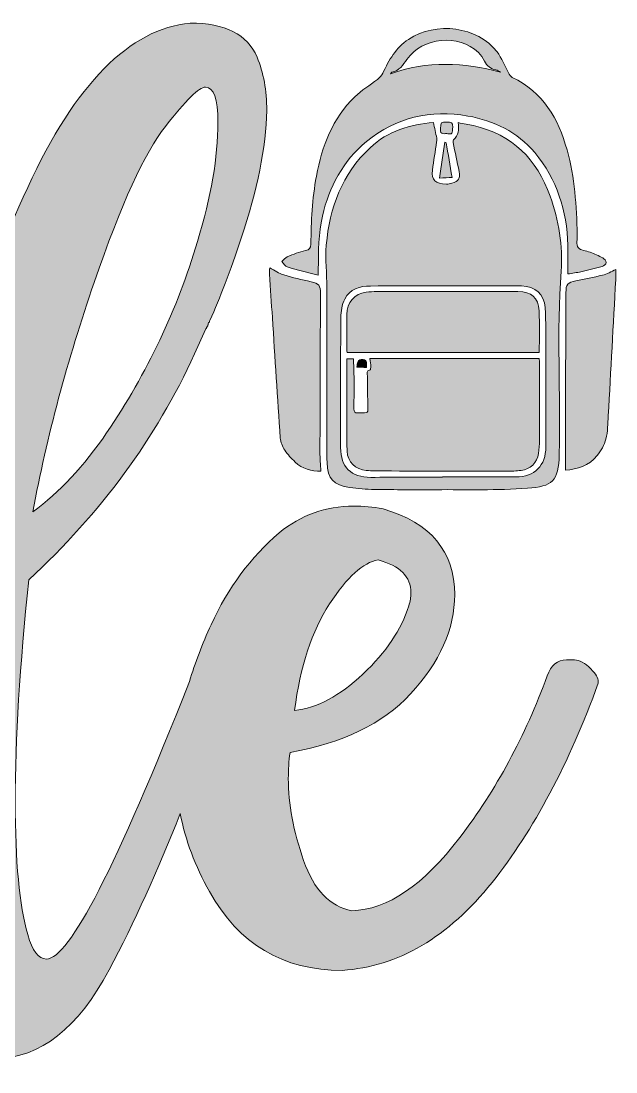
# Model space of a CAD drawing. Extents: x 143 to 936, y -1048 to -31.
# Drawn here: x 734 to 936, y -1047.9 to -691 of the extents above; entities that cross this region are included whole.
import ezdxf

# ---------------------------------------------------------------- set-up
doc = ezdxf.new("R2010")
doc.units = 0
doc.header["$MEASUREMENT"] = 0
doc.layers.add('Layer 1', color=7, linetype='Continuous', lineweight=0)

# ---------------------------------------------------------------- blocks, each defined once
blk = doc.blocks.new('Block_0')
at = {"layer": 'Layer 1', "true_color": 0x000000, "transparency": 33554687}
h = blk.add_hatch(color=18, dxfattribs=at)
h.dxf.hatch_style = 2
edge = h.paths.add_edge_path()
edge.add_spline(control_points=[(670.74, -946.11), (666.11, -956.78), (662.22, -964.4), (659.08, -968.96), (655.93, -973.52), (653.71, -975.8), (652.43, -975.8), (651.53, -975.8), (650.95, -975.03), (650.69, -973.49), (649.41, -969.63), (648.76, -964.56), (648.76, -958.26), (649.02, -952.61), (649.73, -946.82), (650.88, -940.91), (653.71, -926.77), (657.86, -914.63), (663.32, -904.47), (668.78, -894.32), (674.21, -889.24), (679.61, -889.24), (680.64, -889.24), (681.6, -889.37), (682.5, -889.63), (683.27, -892.2), (683.66, -895.48), (683.66, -899.46), (682.89, -912.19), (678.58, -927.74), (670.74, -946.11)], knot_values=[0, 0, 0, 0, 1, 1, 1, 2, 2, 2, 3, 3, 3, 4, 4, 4, 5, 5, 5, 6, 6, 6, 7, 7, 7, 8, 8, 8, 9, 9, 9, 10, 10, 10, 10], degree=3, periodic=0)
edge = h.paths.add_edge_path()
edge.add_spline(control_points=[(527.89, -909.87), (525.83, -921.05), (522.71, -932.14), (518.54, -943.13), (514.36, -954.12), (510.73, -961.99), (507.64, -966.74), (504.56, -971.5), (502.31, -973.88), (500.9, -973.88), (500, -973.88), (499.36, -973.04), (498.97, -971.37), (497.17, -966.87), (496.27, -961.15), (496.27, -954.21), (496.27, -949.33), (496.72, -943.8), (497.62, -937.63), (499.8, -922.85), (503.47, -910.19), (508.61, -899.65), (513.75, -889.12), (519.15, -883.85), (524.8, -883.85), (525.83, -883.85), (526.86, -883.98), (527.89, -884.23), (529.04, -887.32), (529.62, -890.98), (529.62, -895.22), (529.62, -899.46), (529.04, -904.35), (527.89, -909.87)], knot_values=[0, 0, 0, 0, 1, 1, 1, 2, 2, 2, 3, 3, 3, 4, 4, 4, 5, 5, 5, 6, 6, 6, 7, 7, 7, 8, 8, 8, 9, 9, 9, 10, 10, 10, 11, 11, 11, 11], degree=3, periodic=0)
edge = h.paths.add_edge_path()
edge.add_spline(control_points=[(758.84, -779.74), (767.97, -753.27), (776.03, -735.59), (783.04, -726.73), (790.04, -717.86), (794.57, -713.42), (796.63, -713.42), (799.46, -713.42), (800.87, -717.41), (800.87, -725.38), (800.87, -737.2), (798.56, -750.7), (793.93, -765.86), (787.12, -788.87), (776.84, -810.52), (763.08, -830.83), (755.37, -842.14), (747.02, -851.07), (738.02, -857.63), (742.78, -832.18), (749.72, -806.22), (758.84, -779.74)], knot_values=[0, 0, 0, 0, 1, 1, 1, 2, 2, 2, 3, 3, 3, 4, 4, 4, 5, 5, 5, 6, 6, 6, 7, 7, 7, 7], degree=3, periodic=0)
edge = h.paths.add_edge_path()
edge.add_spline(control_points=[(838.75, -888.95), (844.73, -879.77), (850.22, -874.78), (855.24, -874.01), (862.69, -875.94), (866.42, -879.67), (866.42, -885.2), (866.42, -886.61), (866.16, -888.09), (865.65, -889.63), (863.2, -897.6), (858.03, -905.31), (850.13, -912.76), (842.22, -920.22), (834.48, -924.33), (826.9, -925.1), (828.82, -910.19), (832.78, -898.14), (838.75, -888.95)], knot_values=[0, 0, 0, 0, 1, 1, 1, 2, 2, 2, 3, 3, 3, 4, 4, 4, 5, 5, 5, 6, 6, 6, 6], degree=3, periodic=0)
edge = h.paths.add_edge_path()
edge.add_spline(control_points=[(921.94, -907.94), (920.27, -907.94), (919.37, -907.94), (919.24, -907.94), (916.16, -907.94), (913.97, -909.74), (912.68, -913.34), (905.23, -933.78), (895.33, -952.09), (883, -968.29), (870.66, -984.48), (858.45, -992.77), (846.37, -993.15), (838.91, -991.74), (833.45, -986.05), (829.98, -976.09), (826.51, -966.13), (824.78, -956.85), (824.78, -948.24), (824.78, -945.28), (824.97, -942.33), (825.35, -939.37), (843.22, -936.28), (856.84, -929.67), (866.22, -919.51), (876.25, -908.71), (881.26, -897.47), (881.26, -885.77), (881.26, -871.12), (873.16, -861.42), (856.97, -856.66), (853.5, -856.02), (850.16, -855.7), (846.95, -855.7), (837.43, -855.7), (829.02, -858.72), (821.69, -864.76), (812.05, -872.99), (804.34, -883.4), (798.56, -895.99), (795.53, -902.58), (793.08, -909), (791.2, -915.26), (766.49, -978.1), (750.3, -1009.54), (742.65, -1009.54), (739.95, -1009.54), (737.83, -1006.78), (736.29, -1001.25), (733.46, -991.36), (732.05, -976.32), (732.05, -956.14), (732.05, -934.93), (733.59, -909.81), (736.67, -880.76), (761.09, -858.14), (779.86, -832.56), (792.97, -804.03), (792.97, -804.03), (796.82, -795.55), (796.82, -795.55), (796.95, -795.42), (797.02, -795.23), (797.02, -794.97), (797.02, -794.97), (797.21, -794.97), (797.21, -794.97), (797.21, -794.97), (797.21, -794.59), (797.21, -794.59), (797.21, -794.59), (797.4, -794.59), (797.4, -794.59), (797.4, -794.59), (797.4, -794.2), (797.4, -794.2), (797.4, -794.2), (797.59, -794.2), (797.59, -794.2), (797.59, -793.56), (797.72, -793.24), (797.98, -793.24), (797.98, -793.24), (797.98, -792.85), (797.98, -792.85), (797.98, -792.85), (798.17, -792.66), (798.17, -792.66), (801.51, -785.21), (805.05, -775.89), (808.77, -764.7), (814.3, -748.38), (817.19, -733.93), (817.45, -721.33), (817.45, -714.52), (816.36, -708.48), (814.17, -703.21), (810.83, -695.49), (803.25, -691.64), (791.42, -691.64), (770.86, -693.7), (752.48, -712.3), (736.29, -747.45), (720.09, -782.6), (707.95, -823.12), (699.85, -869), (699.08, -873.12), (698.44, -877.23), (697.92, -881.34), (692.4, -872.34), (684.75, -867.84), (674.98, -867.84), (671.51, -867.84), (667.72, -868.42), (663.61, -869.58), (645.1, -875.24), (630.96, -891.3), (621.2, -917.78), (616.39, -933.52), (613.86, -949.03), (613.55, -964.33), (607.99, -978.9), (602.5, -989.35), (597.1, -995.66), (593.37, -1000.03), (589.96, -1002.22), (586.88, -1002.22), (585.72, -1002.22), (584.57, -1001.96), (583.41, -1001.44), (578.27, -998.1), (575.7, -990.14), (575.7, -977.54), (575.7, -962.12), (578.27, -942.9), (583.41, -919.9), (587.39, -901.26), (591.06, -886.29), (594.4, -874.98), (595.43, -872.28), (595.94, -869.9), (595.94, -867.84), (595.94, -864.5), (594.65, -861.87), (592.08, -859.94), (587.84, -857.12), (582.38, -855.64), (575.7, -855.51), (562.72, -857.95), (553.65, -867.72), (548.52, -884.81), (541.83, -869.26), (532.06, -861.48), (519.21, -861.48), (515.48, -861.48), (511.43, -862.19), (507.07, -863.6), (488.83, -869.06), (475.28, -884.79), (466.38, -910.73), (465.24, -911.75), (464.34, -913.19), (463.69, -915.08), (458.16, -931.66), (451.19, -949.46), (442.77, -968.48), (434.35, -987.5), (426.68, -1002.25), (419.73, -1012.72), (412.79, -1023.2), (407.27, -1028.43), (403.16, -1028.43), (401.74, -1028.43), (400.39, -1027.86), (399.11, -1026.7), (400.52, -1002.67), (403.93, -981.27), (409.32, -962.5), (414.08, -947.21), (416.46, -933.14), (416.46, -920.28), (416.46, -915.14), (416.07, -910.19), (415.3, -905.44), (412.6, -888.86), (397.37, -873.63), (369.61, -859.75), (366.65, -856.79), (364.89, -852.71), (364.31, -847.51), (363.73, -842.3), (363.44, -836.94), (363.44, -831.41), (363.44, -831.41), (363.63, -823.12), (363.63, -823.12), (363.63, -815.02), (362.8, -807.63), (361.13, -800.95), (359.07, -792.85), (353.29, -788.48), (343.78, -787.84), (325.14, -800.56), (315.82, -812.52), (315.82, -823.7), (315.82, -835.14), (321.1, -848.25), (331.63, -863.02), (331.63, -863.02), (336.64, -871.31), (336.64, -871.31), (336.64, -871.31), (332.79, -912.19), (332.79, -912.19), (332.79, -914.37), (333.08, -915.91), (333.66, -916.81), (334.23, -917.71), (335.42, -918.16), (337.22, -918.16), (341.98, -918.16), (344.61, -916.56), (345.13, -913.34), (345.13, -913.34), (351.3, -880.38), (351.3, -880.38), (368, -886.54), (376.52, -893.71), (376.84, -901.87), (377.16, -910.03), (377.32, -914.88), (377.32, -916.43), (377.32, -930.18), (375.14, -945.22), (370.77, -961.54), (366.4, -977.86), (364.21, -993.09), (364.21, -1007.23), (364.21, -1007.23), (364.41, -1012.63), (364.41, -1012.63), (364.92, -1028.3), (373.66, -1039.81), (390.62, -1047.13), (393.06, -1047.65), (395.51, -1047.91), (397.95, -1047.91), (412.73, -1047.91), (425.84, -1037.11), (437.28, -1015.52), (445.37, -1000), (452.97, -983.47), (460.07, -965.93), (460.2, -968.45), (460.37, -970.97), (460.61, -973.49), (462.53, -993.54), (471.91, -1005.04), (488.75, -1008), (489.91, -1008.25), (491.07, -1008.38), (492.22, -1008.38), (500.83, -1008.38), (509.51, -1001.9), (518.25, -988.91), (527.89, -974.01), (535.73, -954.02), (541.77, -928.96), (541.64, -930.24), (541.38, -931.85), (541, -933.78), (538.55, -945.34), (537.33, -956.91), (537.33, -968.48), (537.33, -977.48), (538.75, -986.34), (541.58, -995.08), (545.05, -1005.88), (552.37, -1014.17), (563.55, -1019.95), (569.08, -1022.14), (574.28, -1023.23), (579.17, -1023.23), (587.78, -1023.23), (595.3, -1019.69), (601.72, -1012.63), (607.1, -1006.75), (612.08, -999.42), (616.66, -990.71), (620.53, -1000.73), (628, -1006.69), (639.12, -1008.58), (640.28, -1008.83), (641.37, -1008.96), (642.4, -1008.96), (650.76, -1008.96), (659.46, -1002.57), (668.52, -989.78), (677.58, -976.99), (685.39, -959.87), (691.95, -938.4), (691.69, -945.34), (691.56, -951.96), (691.56, -958.26), (691.56, -1013.52), (702.81, -1041.93), (725.3, -1043.47), (740.59, -1043.09), (753.48, -1032.99), (763.95, -1013.2), (772.44, -997.16), (780.49, -979.43), (788.09, -960.09), (789.84, -969.14), (793.13, -977.97), (797.98, -986.6), (807.87, -1004.47), (822.91, -1013.4), (843.09, -1013.4), (862.11, -1012.11), (879.07, -1002.15), (893.98, -983.51), (908.12, -965.65), (920.14, -943.1), (930.04, -915.85), (930.04, -915.85), (930.04, -915.27), (930.04, -915.27), (930.04, -914.11), (929.2, -912.7), (927.53, -911.03), (925.47, -908.97), (923.61, -907.94), (921.94, -907.94)], knot_values=[0, 0, 0, 0, 1, 1, 1, 2, 2, 2, 3, 3, 3, 4, 4, 4, 5, 5, 5, 6, 6, 6, 7, 7, 7, 8, 8, 8, 9, 9, 9, 10, 10, 10, 11, 11, 11, 12, 12, 12, 13, 13, 13, 14, 14, 14, 15, 15, 15, 16, 16, 16, 17, 17, 17, 18, 18, 18, 19, 19, 19, 20, 20, 20, 21, 21, 21, 22, 22, 22, 23, 23, 23, 24, 24, 24, 25, 25, 25, 26, 26, 26, 27, 27, 27, 28, 28, 28, 29, 29, 29, 30, 30, 30, 31, 31, 31, 32, 32, 32, 33, 33, 33, 34, 34, 34, 35, 35, 35, 36, 36, 36, 37, 37, 37, 38, 38, 38, 39, 39, 39, 40, 40, 40, 41, 41, 41, 42, 42, 42, 43, 43, 43, 44, 44, 44, 45, 45, 45, 46, 46, 46, 47, 47, 47, 48, 48, 48, 49, 49, 49, 50, 50, 50, 51, 51, 51, 52, 52, 52, 53, 53, 53, 54, 54, 54, 55, 55, 55, 56, 56, 56, 57, 57, 57, 58, 58, 58, 59, 59, 59, 60, 60, 60, 61, 61, 61, 62, 62, 62, 63, 63, 63, 64, 64, 64, 65, 65, 65, 66, 66, 66, 67, 67, 67, 68, 68, 68, 69, 69, 69, 70, 70, 70, 71, 71, 71, 72, 72, 72, 73, 73, 73, 74, 74, 74, 75, 75, 75, 76, 76, 76, 77, 77, 77, 78, 78, 78, 79, 79, 79, 80, 80, 80, 81, 81, 81, 82, 82, 82, 83, 83, 83, 84, 84, 84, 85, 85, 85, 86, 86, 86, 87, 87, 87, 88, 88, 88, 89, 89, 89, 90, 90, 90, 91, 91, 91, 92, 92, 92, 93, 93, 93, 94, 94, 94, 95, 95, 95, 96, 96, 96, 97, 97, 97, 98, 98, 98, 99, 99, 99, 100, 100, 100, 101, 101, 101, 102, 102, 102, 103, 103, 103, 104, 104, 104, 105, 105, 105, 106, 106, 106, 107, 107, 107, 108, 108, 108, 109, 109, 109, 110, 110, 110, 111, 111, 111, 111], degree=3, periodic=0)
h = blk.add_hatch(color=18, dxfattribs=at)
h.dxf.hatch_style = 2
edge = h.paths.add_edge_path()
edge.add_spline(control_points=[(859.45, -708.87), (859.75, -708.55), (859.83, -708.36), (859.95, -708.34), (862.47, -707.84), (863.68, -705.92), (865.04, -703.99), (870.39, -696.36), (882.55, -695.23), (889.3, -701.69), (890.14, -702.49), (890.87, -703.5), (891.38, -704.55), (892.21, -706.25), (893.45, -707.22), (895.27, -707.57), (895.83, -707.68), (896.35, -707.96), (896.86, -708.31), (884.41, -705.13), (872.01, -704.27), (859.45, -708.87)], knot_values=[0, 0, 0, 0, 1, 1, 1, 2, 2, 2, 3, 3, 3, 4, 4, 4, 5, 5, 5, 6, 6, 6, 7, 7, 7, 7], degree=3, periodic=0)
edge = h.paths.add_edge_path()
edge.add_spline(control_points=[(923.21, -767.92), (922.48, -766.89), (922.91, -765.01), (922.87, -763.5), (922.65, -753.8), (922.07, -744.12), (919.42, -734.75), (916.44, -724.18), (911.31, -715.07), (900.79, -710.09), (900.25, -709.83), (899.86, -709.11), (899.53, -708.53), (898.23, -706.17), (897.28, -703.55), (895.66, -701.44), (889.06, -692.84), (874.94, -690.96), (865.54, -697.2), (861.29, -700.02), (858.97, -704.25), (856.85, -708.68), (856.46, -709.49), (855.74, -710.22), (855.02, -710.79), (852.48, -712.79), (849.64, -714.46), (847.34, -716.7), (839.74, -724.07), (836.21, -733.5), (834.31, -743.68), (832.89, -751.32), (832.54, -759.04), (832.44, -766.77), (832.42, -768.13), (831.94, -768.58), (830.66, -768.9), (828.53, -769.43), (826.44, -770.2), (824.4, -771.04), (823.68, -771.33), (823.16, -772.12), (822.55, -772.68), (823.16, -773.29), (823.67, -774.24), (824.4, -774.46), (827.83, -775.51), (831.31, -776.36), (834.95, -777.33), (834.95, -776.37), (834.95, -775.84), (834.95, -775.3), (835.01, -769.24), (834.96, -763.18), (836.35, -757.23), (838.69, -747.21), (843.31, -738.48), (851.35, -731.89), (861.42, -723.65), (873.04, -721), (885.75, -723.23), (894.67, -724.8), (902.5, -728.57), (908.44, -735.66), (916.06, -744.75), (919.36, -755.39), (919.69, -767.09), (919.78, -770.32), (919.7, -773.57), (919.7, -776.88), (921.3, -776.61), (922.74, -776.42), (924.15, -776.1), (926.57, -775.57), (928.99, -775.02), (931.36, -774.34), (931.91, -774.18), (932.66, -773.47), (932.67, -772.99), (932.69, -772.46), (932.09, -771.7), (931.55, -771.41), (930.18, -770.67), (928.72, -770.09), (927.27, -769.51), (925.88, -768.97), (923.92, -768.91), (923.21, -767.92)], knot_values=[0, 0, 0, 0, 1, 1, 1, 2, 2, 2, 3, 3, 3, 4, 4, 4, 5, 5, 5, 6, 6, 6, 7, 7, 7, 8, 8, 8, 9, 9, 9, 10, 10, 10, 11, 11, 11, 12, 12, 12, 13, 13, 13, 14, 14, 14, 15, 15, 15, 16, 16, 16, 17, 17, 17, 18, 18, 18, 19, 19, 19, 20, 20, 20, 21, 21, 21, 22, 22, 22, 23, 23, 23, 24, 24, 24, 25, 25, 25, 26, 26, 26, 27, 27, 27, 28, 28, 28, 29, 29, 29, 29], degree=3, periodic=0)
h = blk.add_hatch(color=18, dxfattribs=at)
h.dxf.hatch_style = 2
edge = h.paths.add_edge_path()
edge.add_spline(control_points=[(901.97, -845.81), (893.69, -845.83), (885.42, -845.81), (877.14, -845.81), (877.14, -845.85), (877.14, -845.9), (877.14, -845.94), (869.02, -845.94), (860.91, -845.92), (852.79, -845.95), (846.11, -845.97), (842.51, -842.45), (842.52, -835.81), (842.53, -821.09), (842.49, -806.37), (842.61, -791.66), (842.63, -789.56), (842.99, -787.26), (843.92, -785.42), (845.66, -781.97), (849.09, -780.98), (852.71, -780.96), (866.35, -780.9), (879.98, -780.9), (893.62, -780.88), (897.08, -780.88), (900.54, -780.82), (904, -780.93), (908.64, -781.08), (911.64, -783.68), (911.95, -788.26), (912.29, -793.27), (912.17, -798.32), (912.19, -803.35), (912.22, -814.06), (912.22, -824.77), (912.21, -835.49), (912.21, -842.02), (908.48, -845.79), (901.97, -845.81)], knot_values=[0, 0, 0, 0, 1, 1, 1, 2, 2, 2, 3, 3, 3, 4, 4, 4, 5, 5, 5, 6, 6, 6, 7, 7, 7, 8, 8, 8, 9, 9, 9, 10, 10, 10, 11, 11, 11, 12, 12, 12, 13, 13, 13, 13], degree=3, periodic=0)
edge = h.paths.add_edge_path()
edge.add_spline(control_points=[(913.68, -750.46), (909.17, -737.88), (900.89, -729.5), (887.63, -726.49), (885.98, -726.11), (884.3, -725.84), (882.45, -725.48), (882.75, -727.88), (882.65, -729.83), (880.84, -731.27), (880.66, -731.41), (880.67, -731.92), (880.73, -732.24), (881.39, -735.51), (882.13, -738.78), (882.74, -742.06), (883.2, -744.59), (882.71, -745.3), (880.25, -746.04), (879.69, -746.22), (879.09, -746.4), (878.51, -746.38), (874.66, -746.26), (873.25, -745.08), (873.73, -741.61), (874.17, -738.4), (874.66, -735.19), (875.11, -731.98), (875.17, -731.57), (875.24, -731.13), (875.16, -730.73), (874.84, -729.04), (874.46, -727.37), (874.04, -725.38), (866.27, -726.07), (858.61, -728.32), (852.54, -733.98), (843.01, -742.86), (838.8, -754.38), (837.66, -767.06), (837.24, -771.86), (837.87, -776.75), (837.88, -781.6), (837.9, -794.7), (837.83, -807.79), (837.83, -820.88), (837.82, -827.54), (837.72, -834.2), (837.94, -840.85), (838.12, -846.54), (840.06, -848.6), (845.63, -849.41), (848.41, -849.81), (851.23, -850.01), (854.03, -850.05), (861.01, -850.16), (867.99, -850.18), (874.97, -850.14), (885.3, -850.07), (895.67, -850.39), (905.96, -849.64), (914.43, -849.02), (916.56, -847.37), (916.79, -838.06), (917.29, -817.37), (915.87, -796.67), (917.4, -775.97), (918.04, -767.29), (916.64, -758.74), (913.68, -750.46)], knot_values=[0, 0, 0, 0, 1, 1, 1, 2, 2, 2, 3, 3, 3, 4, 4, 4, 5, 5, 5, 6, 6, 6, 7, 7, 7, 8, 8, 8, 9, 9, 9, 10, 10, 10, 11, 11, 11, 12, 12, 12, 13, 13, 13, 14, 14, 14, 15, 15, 15, 16, 16, 16, 17, 17, 17, 18, 18, 18, 19, 19, 19, 20, 20, 20, 21, 21, 21, 22, 22, 22, 23, 23, 23, 23], degree=3, periodic=0)
h = blk.add_hatch(color=18, dxfattribs=at)
h.dxf.hatch_style = 2
edge = h.paths.add_edge_path()
edge.add_spline(control_points=[(878.98, -729.25), (880.9, -729.65), (880.44, -728.09), (880.61, -727.07), (880.89, -725.29), (879.69, -725.32), (878.71, -725.35), (876.54, -725.28), (876.58, -725.3), (876.4, -727.6), (876.24, -729.84), (877.98, -729.04), (878.98, -729.25)], knot_values=[0, 0, 0, 0, 1, 1, 1, 2, 2, 2, 3, 3, 3, 4, 4, 4, 4], degree=3, periodic=0)
h = blk.add_hatch(color=18, dxfattribs=at)
h.dxf.hatch_style = 2
edge = h.paths.add_edge_path()
edge.add_spline(control_points=[(880.38, -744.07), (879.68, -739.92), (879.04, -736.11), (878.39, -732.29), (878.25, -732.23), (878.11, -732.17), (877.96, -732.1), (877.36, -736.09), (876.76, -740.08), (876.12, -744.32), (877.72, -744.23), (879.11, -744.15), (880.38, -744.07)], knot_values=[0, 0, 0, 0, 1, 1, 1, 2, 2, 2, 3, 3, 3, 4, 4, 4, 4], degree=3, periodic=0)
h = blk.add_hatch(color=18, dxfattribs=at)
h.dxf.hatch_style = 2
edge = h.paths.add_edge_path()
edge.add_spline(control_points=[(822.04, -832.59), (822.14, -834.01), (822.81, -835.5), (823.59, -836.72), (824.55, -838.2), (825.81, -839.52), (827.09, -840.74), (829.55, -843.09), (832.6, -843.87), (835.86, -843.87), (835.73, -841.55), (835.51, -839.45), (835.52, -837.35), (835.55, -819.4), (835.63, -801.46), (835.69, -783.51), (835.69, -780.8), (835.14, -780.14), (832.49, -779.51), (829.39, -778.77), (826.26, -778.14), (823.22, -777.21), (821.64, -776.73), (820.22, -775.71), (818.46, -774.81), (818.44, -775.39), (818.32, -776.17), (818.37, -776.94), (818.68, -781.85), (819.04, -786.75), (819.36, -791.66), (820.24, -805.3), (821.07, -818.95), (822.04, -832.59)], knot_values=[0, 0, 0, 0, 1, 1, 1, 2, 2, 2, 3, 3, 3, 4, 4, 4, 5, 5, 5, 6, 6, 6, 7, 7, 7, 8, 8, 8, 9, 9, 9, 10, 10, 10, 11, 11, 11, 11], degree=3, periodic=0)
h = blk.add_hatch(color=18, dxfattribs=at)
h.dxf.hatch_style = 2
edge = h.paths.add_edge_path()
edge.add_spline(control_points=[(935.98, -775.36), (934.41, -776.05), (933, -776.89), (931.47, -777.28), (928.5, -778.05), (925.46, -778.6), (922.44, -779.18), (919.63, -779.72), (919.04, -780.38), (919.03, -783.29), (918.99, -796), (918.93, -808.71), (918.9, -821.43), (918.88, -828.76), (918.9, -836.1), (918.9, -843.52), (922.91, -843.24), (926.84, -842), (929.61, -838.55), (930.93, -836.92), (932.12, -834.96), (932.64, -832.95), (933.29, -830.42), (933.25, -827.7), (933.4, -825.06), (934.28, -809.62), (935.13, -794.17), (935.97, -778.72), (936.03, -777.54), (935.98, -776.34), (935.98, -775.36)], knot_values=[0, 0, 0, 0, 1, 1, 1, 2, 2, 2, 3, 3, 3, 4, 4, 4, 5, 5, 5, 6, 6, 6, 7, 7, 7, 8, 8, 8, 9, 9, 9, 10, 10, 10, 10], degree=3, periodic=0)
h = blk.add_hatch(color=18, dxfattribs=at)
h.dxf.hatch_style = 2
edge = h.paths.add_edge_path()
edge.add_spline(control_points=[(902.75, -782.82), (888.04, -782.77), (873.34, -782.8), (858.64, -782.83), (856.16, -782.83), (853.65, -782.79), (851.19, -783.08), (847.24, -783.54), (844.66, -786.64), (844.64, -790.65), (844.62, -794.59), (844.63, -798.54), (844.64, -802.49), (844.64, -802.84), (844.73, -803.19), (844.77, -803.55), (866.54, -803.55), (888.2, -803.55), (909.99, -803.55), (909.99, -798.7), (910.18, -794.05), (909.93, -789.42), (909.69, -784.93), (907.34, -782.84), (902.75, -782.82)], knot_values=[0, 0, 0, 0, 1, 1, 1, 2, 2, 2, 3, 3, 3, 4, 4, 4, 5, 5, 5, 6, 6, 6, 7, 7, 7, 8, 8, 8, 8], degree=3, periodic=0)
h = blk.add_hatch(color=18, dxfattribs=at)
h.dxf.hatch_style = 2
edge = h.paths.add_edge_path()
edge.add_spline(control_points=[(852.47, -805.59), (852.6, -806.58), (852.74, -807.49), (852.8, -808.39), (852.82, -808.74), (852.69, -809.37), (852.54, -809.4), (851.09, -809.66), (851.61, -810.76), (851.61, -811.56), (851.62, -814.59), (851.71, -817.62), (851.74, -820.65), (851.78, -824.63), (852.4, -823.93), (848.35, -824.05), (847.33, -824.08), (847.04, -823.69), (847.05, -822.73), (847.09, -819.05), (847.1, -815.37), (847.08, -811.7), (847.06, -809.7), (846.97, -807.71), (846.91, -805.69), (846.48, -805.69), (845.68, -805.69), (844.64, -805.69), (844.64, -810.04), (844.63, -814.2), (844.64, -818.36), (844.65, -824.57), (844.57, -830.79), (844.74, -837.01), (844.85, -840.77), (847.51, -843.27), (851.26, -843.61), (852.23, -843.7), (853.21, -843.77), (854.18, -843.77), (869.1, -843.82), (884.03, -843.87), (898.96, -843.89), (900.57, -843.89), (902.2, -843.78), (903.81, -843.6), (906.95, -843.26), (909.31, -840.96), (909.71, -837.84), (909.9, -836.34), (910.04, -834.82), (910.05, -833.32), (910.07, -824.56), (910.06, -815.79), (910.05, -807.03), (910.05, -806.57), (909.99, -806.1), (909.95, -805.59), (890.72, -805.59), (871.6, -805.59), (852.47, -805.59)], knot_values=[0, 0, 0, 0, 1, 1, 1, 2, 2, 2, 3, 3, 3, 4, 4, 4, 5, 5, 5, 6, 6, 6, 7, 7, 7, 8, 8, 8, 9, 9, 9, 10, 10, 10, 11, 11, 11, 12, 12, 12, 13, 13, 13, 14, 14, 14, 15, 15, 15, 16, 16, 16, 17, 17, 17, 18, 18, 18, 19, 19, 19, 20, 20, 20, 20], degree=3, periodic=0)
h = blk.add_hatch(color=18, dxfattribs=at)
h.dxf.hatch_style = 2
edge = h.paths.add_edge_path()
edge.add_spline(control_points=[(850.15, -805.89), (848.27, -805.65), (848.28, -807.14), (848.03, -808.48), (849.1, -808.54), (850.09, -808.61), (851.33, -808.68), (851.04, -807.56), (851.9, -806.12), (850.15, -805.89)], knot_values=[0, 0, 0, 0, 1, 1, 1, 2, 2, 2, 3, 3, 3, 3], degree=3, periodic=0)
at = {"layer": 'Layer 1'}
for points, knots in [([(921.94, -907.94), (920.27, -907.94), (919.37, -907.94), (919.24, -907.94), (916.16, -907.94), (913.97, -909.74), (912.68, -913.34), (905.23, -933.78), (895.33, -952.09), (883, -968.29), (870.66, -984.48), (858.45, -992.77), (846.37, -993.15), (838.91, -991.74), (833.45, -986.05), (829.98, -976.09), (826.51, -966.13), (824.78, -956.85), (824.78, -948.24), (824.78, -945.28), (824.97, -942.33), (825.35, -939.37), (843.22, -936.28), (856.84, -929.67), (866.22, -919.51), (876.25, -908.71), (881.26, -897.47), (881.26, -885.77), (881.26, -871.12), (873.16, -861.42), (856.97, -856.66), (853.5, -856.02), (850.16, -855.7), (846.95, -855.7), (837.43, -855.7), (829.02, -858.72), (821.69, -864.76), (812.05, -872.99), (804.34, -883.4), (798.56, -895.99), (795.53, -902.58), (793.08, -909), (791.2, -915.26), (766.49, -978.1), (750.3, -1009.54), (742.65, -1009.54), (739.95, -1009.54), (737.83, -1006.78), (736.29, -1001.25), (733.46, -991.36), (732.05, -976.32), (732.05, -956.14), (732.05, -934.93), (733.59, -909.81), (736.67, -880.76), (761.09, -858.14), (779.86, -832.56), (792.97, -804.03), (792.97, -804.03), (796.82, -795.55), (796.82, -795.55), (796.95, -795.42), (797.02, -795.23), (797.02, -794.97), (797.02, -794.97), (797.21, -794.97), (797.21, -794.97), (797.21, -794.97), (797.21, -794.59), (797.21, -794.59), (797.21, -794.59), (797.4, -794.59), (797.4, -794.59), (797.4, -794.59), (797.4, -794.2), (797.4, -794.2), (797.4, -794.2), (797.59, -794.2), (797.59, -794.2), (797.59, -793.56), (797.72, -793.24), (797.98, -793.24), (797.98, -793.24), (797.98, -792.85), (797.98, -792.85), (797.98, -792.85), (798.17, -792.66), (798.17, -792.66), (801.51, -785.21), (805.05, -775.89), (808.77, -764.7), (814.3, -748.38), (817.19, -733.93), (817.45, -721.33), (817.45, -714.52), (816.36, -708.48), (814.17, -703.21), (810.83, -695.49), (803.25, -691.64), (791.42, -691.64), (770.86, -693.7), (752.48, -712.3), (736.29, -747.45), (720.09, -782.6), (707.95, -823.12), (699.85, -869), (699.08, -873.12), (698.44, -877.23), (697.92, -881.34), (692.4, -872.34), (684.75, -867.84), (674.98, -867.84), (671.51, -867.84), (667.72, -868.42), (663.61, -869.58), (645.1, -875.24), (630.96, -891.3), (621.2, -917.78), (616.39, -933.52), (613.86, -949.03), (613.55, -964.33), (607.99, -978.9), (602.5, -989.35), (597.1, -995.66), (593.37, -1000.03), (589.96, -1002.22), (586.88, -1002.22), (585.72, -1002.22), (584.57, -1001.96), (583.41, -1001.44), (578.27, -998.1), (575.7, -990.14), (575.7, -977.54), (575.7, -962.12), (578.27, -942.9), (583.41, -919.9), (587.39, -901.26), (591.06, -886.29), (594.4, -874.98), (595.43, -872.28), (595.94, -869.9), (595.94, -867.84), (595.94, -864.5), (594.65, -861.87), (592.08, -859.94), (587.84, -857.12), (582.38, -855.64), (575.7, -855.51), (562.72, -857.95), (553.65, -867.72), (548.52, -884.81), (541.83, -869.26), (532.06, -861.48), (519.21, -861.48), (515.48, -861.48), (511.43, -862.19), (507.07, -863.6), (488.83, -869.06), (475.28, -884.79), (466.38, -910.73), (465.24, -911.75), (464.34, -913.19), (463.69, -915.08), (458.16, -931.66), (451.19, -949.46), (442.77, -968.48), (434.35, -987.5), (426.68, -1002.25), (419.73, -1012.72), (412.79, -1023.2), (407.27, -1028.43), (403.16, -1028.43), (401.74, -1028.43), (400.39, -1027.86), (399.11, -1026.7), (400.52, -1002.67), (403.93, -981.27), (409.32, -962.5), (414.08, -947.21), (416.46, -933.14), (416.46, -920.28), (416.46, -915.14), (416.07, -910.19), (415.3, -905.44), (412.6, -888.86), (397.37, -873.63), (369.61, -859.75), (366.65, -856.79), (364.89, -852.71), (364.31, -847.51), (363.73, -842.3), (363.44, -836.94), (363.44, -831.41), (363.44, -831.41), (363.63, -823.12), (363.63, -823.12), (363.63, -815.02), (362.8, -807.63), (361.13, -800.95), (359.07, -792.85), (353.29, -788.48), (343.78, -787.84), (325.14, -800.56), (315.82, -812.52), (315.82, -823.7), (315.82, -835.14), (321.1, -848.25), (331.63, -863.02), (331.63, -863.02), (336.64, -871.31), (336.64, -871.31), (336.64, -871.31), (332.79, -912.19), (332.79, -912.19), (332.79, -914.37), (333.08, -915.91), (333.66, -916.81), (334.23, -917.71), (335.42, -918.16), (337.22, -918.16), (341.98, -918.16), (344.61, -916.56), (345.13, -913.34), (345.13, -913.34), (351.3, -880.38), (351.3, -880.38), (368, -886.54), (376.52, -893.71), (376.84, -901.87), (377.16, -910.03), (377.32, -914.88), (377.32, -916.43), (377.32, -930.18), (375.14, -945.22), (370.77, -961.54), (366.4, -977.86), (364.21, -993.09), (364.21, -1007.23), (364.21, -1007.23), (364.41, -1012.63), (364.41, -1012.63), (364.92, -1028.3), (373.66, -1039.81), (390.62, -1047.13), (393.06, -1047.65), (395.51, -1047.91), (397.95, -1047.91), (412.73, -1047.91), (425.84, -1037.11), (437.28, -1015.52), (445.37, -1000), (452.97, -983.47), (460.07, -965.93), (460.2, -968.45), (460.37, -970.97), (460.61, -973.49), (462.53, -993.54), (471.91, -1005.04), (488.75, -1008), (489.91, -1008.25), (491.07, -1008.38), (492.22, -1008.38), (500.83, -1008.38), (509.51, -1001.9), (518.25, -988.91), (527.89, -974.01), (535.73, -954.02), (541.77, -928.96), (541.64, -930.24), (541.38, -931.85), (541, -933.78), (538.55, -945.34), (537.33, -956.91), (537.33, -968.48), (537.33, -977.48), (538.75, -986.34), (541.58, -995.08), (545.05, -1005.88), (552.37, -1014.17), (563.55, -1019.95), (569.08, -1022.14), (574.28, -1023.23), (579.17, -1023.23), (587.78, -1023.23), (595.3, -1019.69), (601.72, -1012.63), (607.1, -1006.75), (612.08, -999.42), (616.66, -990.71), (620.53, -1000.73), (628, -1006.69), (639.12, -1008.58), (640.28, -1008.83), (641.37, -1008.96), (642.4, -1008.96), (650.76, -1008.96), (659.46, -1002.57), (668.52, -989.78), (677.58, -976.99), (685.39, -959.87), (691.95, -938.4), (691.69, -945.34), (691.56, -951.96), (691.56, -958.26), (691.56, -1013.52), (702.81, -1041.93), (725.3, -1043.47), (740.59, -1043.09), (753.48, -1032.99), (763.95, -1013.2), (772.44, -997.16), (780.49, -979.43), (788.09, -960.09), (789.84, -969.14), (793.13, -977.97), (797.98, -986.6), (807.87, -1004.47), (822.91, -1013.4), (843.09, -1013.4), (862.11, -1012.11), (879.07, -1002.15), (893.98, -983.51), (908.12, -965.65), (920.14, -943.1), (930.04, -915.85), (930.04, -915.85), (930.04, -915.27), (930.04, -915.27), (930.04, -914.11), (929.2, -912.7), (927.53, -911.03), (925.47, -908.97), (923.61, -907.94), (921.94, -907.94)], [0, 0, 0, 0, 1, 1, 1, 2, 2, 2, 3, 3, 3, 4, 4, 4, 5, 5, 5, 6, 6, 6, 7, 7, 7, 8, 8, 8, 9, 9, 9, 10, 10, 10, 11, 11, 11, 12, 12, 12, 13, 13, 13, 14, 14, 14, 15, 15, 15, 16, 16, 16, 17, 17, 17, 18, 18, 18, 19, 19, 19, 20, 20, 20, 21, 21, 21, 22, 22, 22, 23, 23, 23, 24, 24, 24, 25, 25, 25, 26, 26, 26, 27, 27, 27, 28, 28, 28, 29, 29, 29, 30, 30, 30, 31, 31, 31, 32, 32, 32, 33, 33, 33, 34, 34, 34, 35, 35, 35, 36, 36, 36, 37, 37, 37, 38, 38, 38, 39, 39, 39, 40, 40, 40, 41, 41, 41, 42, 42, 42, 43, 43, 43, 44, 44, 44, 45, 45, 45, 46, 46, 46, 47, 47, 47, 48, 48, 48, 49, 49, 49, 50, 50, 50, 51, 51, 51, 52, 52, 52, 53, 53, 53, 54, 54, 54, 55, 55, 55, 56, 56, 56, 57, 57, 57, 58, 58, 58, 59, 59, 59, 60, 60, 60, 61, 61, 61, 62, 62, 62, 63, 63, 63, 64, 64, 64, 65, 65, 65, 66, 66, 66, 67, 67, 67, 68, 68, 68, 69, 69, 69, 70, 70, 70, 71, 71, 71, 72, 72, 72, 73, 73, 73, 74, 74, 74, 75, 75, 75, 76, 76, 76, 77, 77, 77, 78, 78, 78, 79, 79, 79, 80, 80, 80, 81, 81, 81, 82, 82, 82, 83, 83, 83, 84, 84, 84, 85, 85, 85, 86, 86, 86, 87, 87, 87, 88, 88, 88, 89, 89, 89, 90, 90, 90, 91, 91, 91, 92, 92, 92, 93, 93, 93, 94, 94, 94, 95, 95, 95, 96, 96, 96, 97, 97, 97, 98, 98, 98, 99, 99, 99, 100, 100, 100, 101, 101, 101, 102, 102, 102, 103, 103, 103, 104, 104, 104, 105, 105, 105, 106, 106, 106, 107, 107, 107, 108, 108, 108, 109, 109, 109, 110, 110, 110, 111, 111, 111, 111]), ([(923.21, -767.92), (922.48, -766.89), (922.91, -765.01), (922.87, -763.5), (922.65, -753.8), (922.07, -744.12), (919.42, -734.75), (916.44, -724.18), (911.31, -715.07), (900.79, -710.09), (900.25, -709.83), (899.86, -709.11), (899.53, -708.53), (898.23, -706.17), (897.28, -703.55), (895.66, -701.44), (889.06, -692.84), (874.94, -690.96), (865.54, -697.2), (861.29, -700.02), (858.97, -704.25), (856.85, -708.68), (856.46, -709.49), (855.74, -710.22), (855.02, -710.79), (852.48, -712.79), (849.64, -714.46), (847.34, -716.7), (839.74, -724.07), (836.21, -733.5), (834.31, -743.68), (832.89, -751.32), (832.54, -759.04), (832.44, -766.77), (832.42, -768.13), (831.94, -768.58), (830.66, -768.9), (828.53, -769.43), (826.44, -770.2), (824.4, -771.04), (823.68, -771.33), (823.16, -772.12), (822.55, -772.68), (823.16, -773.29), (823.67, -774.24), (824.4, -774.46), (827.83, -775.51), (831.31, -776.36), (834.95, -777.33), (834.95, -776.37), (834.95, -775.84), (834.95, -775.3), (835.01, -769.24), (834.96, -763.18), (836.35, -757.23), (838.69, -747.21), (843.31, -738.48), (851.35, -731.89), (861.42, -723.65), (873.04, -721), (885.75, -723.23), (894.67, -724.8), (902.5, -728.57), (908.44, -735.66), (916.06, -744.75), (919.36, -755.39), (919.69, -767.09), (919.78, -770.32), (919.7, -773.57), (919.7, -776.88), (921.3, -776.61), (922.74, -776.42), (924.15, -776.1), (926.57, -775.57), (928.99, -775.02), (931.36, -774.34), (931.91, -774.18), (932.66, -773.47), (932.67, -772.99), (932.69, -772.46), (932.09, -771.7), (931.55, -771.41), (930.18, -770.67), (928.72, -770.09), (927.27, -769.51), (925.88, -768.97), (923.92, -768.91), (923.21, -767.92)], [0, 0, 0, 0, 1, 1, 1, 2, 2, 2, 3, 3, 3, 4, 4, 4, 5, 5, 5, 6, 6, 6, 7, 7, 7, 8, 8, 8, 9, 9, 9, 10, 10, 10, 11, 11, 11, 12, 12, 12, 13, 13, 13, 14, 14, 14, 15, 15, 15, 16, 16, 16, 17, 17, 17, 18, 18, 18, 19, 19, 19, 20, 20, 20, 21, 21, 21, 22, 22, 22, 23, 23, 23, 24, 24, 24, 25, 25, 25, 26, 26, 26, 27, 27, 27, 28, 28, 28, 29, 29, 29, 29]), ([(859.45, -708.87), (859.75, -708.55), (859.83, -708.36), (859.95, -708.34), (862.47, -707.84), (863.68, -705.92), (865.04, -703.99), (870.39, -696.36), (882.55, -695.23), (889.3, -701.69), (890.14, -702.49), (890.87, -703.5), (891.38, -704.55), (892.21, -706.25), (893.45, -707.22), (895.27, -707.57), (895.83, -707.68), (896.35, -707.96), (896.86, -708.31), (884.41, -705.13), (872.01, -704.27), (859.45, -708.87)], [0, 0, 0, 0, 1, 1, 1, 2, 2, 2, 3, 3, 3, 4, 4, 4, 5, 5, 5, 6, 6, 6, 7, 7, 7, 7]), ([(758.84, -779.74), (767.97, -753.27), (776.03, -735.59), (783.04, -726.73), (790.04, -717.86), (794.57, -713.42), (796.63, -713.42), (799.46, -713.42), (800.87, -717.41), (800.87, -725.38), (800.87, -737.2), (798.56, -750.7), (793.93, -765.86), (787.12, -788.87), (776.84, -810.52), (763.08, -830.83), (755.37, -842.14), (747.02, -851.07), (738.02, -857.63), (742.78, -832.18), (749.72, -806.22), (758.84, -779.74)], [0, 0, 0, 0, 1, 1, 1, 2, 2, 2, 3, 3, 3, 4, 4, 4, 5, 5, 5, 6, 6, 6, 7, 7, 7, 7]), ([(913.68, -750.46), (909.17, -737.88), (900.89, -729.5), (887.63, -726.49), (885.98, -726.11), (884.3, -725.84), (882.45, -725.48), (882.75, -727.88), (882.65, -729.83), (880.84, -731.27), (880.66, -731.41), (880.67, -731.92), (880.73, -732.24), (881.39, -735.51), (882.13, -738.78), (882.74, -742.06), (883.2, -744.59), (882.71, -745.3), (880.25, -746.04), (879.69, -746.22), (879.09, -746.4), (878.51, -746.38), (874.66, -746.26), (873.25, -745.08), (873.73, -741.61), (874.17, -738.4), (874.66, -735.19), (875.11, -731.98), (875.17, -731.57), (875.24, -731.13), (875.16, -730.73), (874.84, -729.04), (874.46, -727.37), (874.04, -725.38), (866.27, -726.07), (858.61, -728.32), (852.54, -733.98), (843.01, -742.86), (838.8, -754.38), (837.66, -767.06), (837.24, -771.86), (837.87, -776.75), (837.88, -781.6), (837.9, -794.7), (837.83, -807.79), (837.83, -820.88), (837.82, -827.54), (837.72, -834.2), (837.94, -840.85), (838.12, -846.54), (840.06, -848.6), (845.63, -849.41), (848.41, -849.81), (851.23, -850.01), (854.03, -850.05), (861.01, -850.16), (867.99, -850.18), (874.97, -850.14), (885.3, -850.07), (895.67, -850.39), (905.96, -849.64), (914.43, -849.02), (916.56, -847.37), (916.79, -838.06), (917.29, -817.37), (915.87, -796.67), (917.4, -775.97), (918.04, -767.29), (916.64, -758.74), (913.68, -750.46)], [0, 0, 0, 0, 1, 1, 1, 2, 2, 2, 3, 3, 3, 4, 4, 4, 5, 5, 5, 6, 6, 6, 7, 7, 7, 8, 8, 8, 9, 9, 9, 10, 10, 10, 11, 11, 11, 12, 12, 12, 13, 13, 13, 14, 14, 14, 15, 15, 15, 16, 16, 16, 17, 17, 17, 18, 18, 18, 19, 19, 19, 20, 20, 20, 21, 21, 21, 22, 22, 22, 23, 23, 23, 23]), ([(878.98, -729.25), (880.9, -729.65), (880.44, -728.09), (880.61, -727.07), (880.89, -725.29), (879.69, -725.32), (878.71, -725.35), (876.54, -725.28), (876.58, -725.3), (876.4, -727.6), (876.24, -729.84), (877.98, -729.04), (878.98, -729.25)], [0, 0, 0, 0, 1, 1, 1, 2, 2, 2, 3, 3, 3, 4, 4, 4, 4]), ([(880.38, -744.07), (879.68, -739.92), (879.04, -736.11), (878.39, -732.29), (878.25, -732.23), (878.11, -732.17), (877.96, -732.1), (877.36, -736.09), (876.76, -740.08), (876.12, -744.32), (877.72, -744.23), (879.11, -744.15), (880.38, -744.07)], [0, 0, 0, 0, 1, 1, 1, 2, 2, 2, 3, 3, 3, 4, 4, 4, 4]), ([(822.04, -832.59), (822.14, -834.01), (822.81, -835.5), (823.59, -836.72), (824.55, -838.2), (825.81, -839.52), (827.09, -840.74), (829.55, -843.09), (832.6, -843.87), (835.86, -843.87), (835.73, -841.55), (835.51, -839.45), (835.52, -837.35), (835.55, -819.4), (835.63, -801.46), (835.69, -783.51), (835.69, -780.8), (835.14, -780.14), (832.49, -779.51), (829.39, -778.77), (826.26, -778.14), (823.22, -777.21), (821.64, -776.73), (820.22, -775.71), (818.46, -774.81), (818.44, -775.39), (818.32, -776.17), (818.37, -776.94), (818.68, -781.85), (819.04, -786.75), (819.36, -791.66), (820.24, -805.3), (821.07, -818.95), (822.04, -832.59)], [0, 0, 0, 0, 1, 1, 1, 2, 2, 2, 3, 3, 3, 4, 4, 4, 5, 5, 5, 6, 6, 6, 7, 7, 7, 8, 8, 8, 9, 9, 9, 10, 10, 10, 11, 11, 11, 11]), ([(935.98, -775.36), (934.41, -776.05), (933, -776.89), (931.47, -777.28), (928.5, -778.05), (925.46, -778.6), (922.44, -779.18), (919.63, -779.72), (919.04, -780.38), (919.03, -783.29), (918.99, -796), (918.93, -808.71), (918.9, -821.43), (918.88, -828.76), (918.9, -836.1), (918.9, -843.52), (922.91, -843.24), (926.84, -842), (929.61, -838.55), (930.93, -836.92), (932.12, -834.96), (932.64, -832.95), (933.29, -830.42), (933.25, -827.7), (933.4, -825.06), (934.28, -809.62), (935.13, -794.17), (935.97, -778.72), (936.03, -777.54), (935.98, -776.34), (935.98, -775.36)], [0, 0, 0, 0, 1, 1, 1, 2, 2, 2, 3, 3, 3, 4, 4, 4, 5, 5, 5, 6, 6, 6, 7, 7, 7, 8, 8, 8, 9, 9, 9, 10, 10, 10, 10]), ([(901.97, -845.81), (893.69, -845.83), (885.42, -845.81), (877.14, -845.81), (877.14, -845.85), (877.14, -845.9), (877.14, -845.94), (869.02, -845.94), (860.91, -845.92), (852.79, -845.95), (846.11, -845.97), (842.51, -842.45), (842.52, -835.81), (842.53, -821.09), (842.49, -806.37), (842.61, -791.66), (842.63, -789.56), (842.99, -787.26), (843.92, -785.42), (845.66, -781.97), (849.09, -780.98), (852.71, -780.96), (866.35, -780.9), (879.98, -780.9), (893.62, -780.88), (897.08, -780.88), (900.54, -780.82), (904, -780.93), (908.64, -781.08), (911.64, -783.68), (911.95, -788.26), (912.29, -793.27), (912.17, -798.32), (912.19, -803.35), (912.22, -814.06), (912.22, -824.77), (912.21, -835.49), (912.21, -842.02), (908.48, -845.79), (901.97, -845.81)], [0, 0, 0, 0, 1, 1, 1, 2, 2, 2, 3, 3, 3, 4, 4, 4, 5, 5, 5, 6, 6, 6, 7, 7, 7, 8, 8, 8, 9, 9, 9, 10, 10, 10, 11, 11, 11, 12, 12, 12, 13, 13, 13, 13]), ([(902.75, -782.82), (888.04, -782.77), (873.34, -782.8), (858.64, -782.83), (856.16, -782.83), (853.65, -782.79), (851.19, -783.08), (847.24, -783.54), (844.66, -786.64), (844.64, -790.65), (844.62, -794.59), (844.63, -798.54), (844.64, -802.49), (844.64, -802.84), (844.73, -803.19), (844.77, -803.55), (866.54, -803.55), (888.2, -803.55), (909.99, -803.55), (909.99, -798.7), (910.18, -794.05), (909.93, -789.42), (909.69, -784.93), (907.34, -782.84), (902.75, -782.82)], [0, 0, 0, 0, 1, 1, 1, 2, 2, 2, 3, 3, 3, 4, 4, 4, 5, 5, 5, 6, 6, 6, 7, 7, 7, 8, 8, 8, 8]), ([(852.47, -805.59), (852.6, -806.58), (852.74, -807.49), (852.8, -808.39), (852.82, -808.74), (852.69, -809.37), (852.54, -809.4), (851.09, -809.66), (851.61, -810.76), (851.61, -811.56), (851.62, -814.59), (851.71, -817.62), (851.74, -820.65), (851.78, -824.63), (852.4, -823.93), (848.35, -824.05), (847.33, -824.08), (847.04, -823.69), (847.05, -822.73), (847.09, -819.05), (847.1, -815.37), (847.08, -811.7), (847.06, -809.7), (846.97, -807.71), (846.91, -805.69), (846.48, -805.69), (845.68, -805.69), (844.64, -805.69), (844.64, -810.04), (844.63, -814.2), (844.64, -818.36), (844.65, -824.57), (844.57, -830.79), (844.74, -837.01), (844.85, -840.77), (847.51, -843.27), (851.26, -843.61), (852.23, -843.7), (853.21, -843.77), (854.18, -843.77), (869.1, -843.82), (884.03, -843.87), (898.96, -843.89), (900.57, -843.89), (902.2, -843.78), (903.81, -843.6), (906.95, -843.26), (909.31, -840.96), (909.71, -837.84), (909.9, -836.34), (910.04, -834.82), (910.05, -833.32), (910.07, -824.56), (910.06, -815.79), (910.05, -807.03), (910.05, -806.57), (909.99, -806.1), (909.95, -805.59), (890.72, -805.59), (871.6, -805.59), (852.47, -805.59)], [0, 0, 0, 0, 1, 1, 1, 2, 2, 2, 3, 3, 3, 4, 4, 4, 5, 5, 5, 6, 6, 6, 7, 7, 7, 8, 8, 8, 9, 9, 9, 10, 10, 10, 11, 11, 11, 12, 12, 12, 13, 13, 13, 14, 14, 14, 15, 15, 15, 16, 16, 16, 17, 17, 17, 18, 18, 18, 19, 19, 19, 20, 20, 20, 20]), ([(850.15, -805.89), (848.27, -805.65), (848.28, -807.14), (848.03, -808.48), (849.1, -808.54), (850.09, -808.61), (851.33, -808.68), (851.04, -807.56), (851.9, -806.12), (850.15, -805.89)], [0, 0, 0, 0, 1, 1, 1, 2, 2, 2, 3, 3, 3, 3]), ([(838.75, -888.95), (844.73, -879.77), (850.22, -874.78), (855.24, -874.01), (862.69, -875.94), (866.42, -879.67), (866.42, -885.2), (866.42, -886.61), (866.16, -888.09), (865.65, -889.63), (863.2, -897.6), (858.03, -905.31), (850.13, -912.76), (842.22, -920.22), (834.48, -924.33), (826.9, -925.1), (828.82, -910.19), (832.78, -898.14), (838.75, -888.95)], [0, 0, 0, 0, 1, 1, 1, 2, 2, 2, 3, 3, 3, 4, 4, 4, 5, 5, 5, 6, 6, 6, 6])]:
    blk.add_open_spline(points, degree=3, knots=knots, dxfattribs=at)

msp = doc.modelspace()

# ---------------------------------------------------------------- block references
at = {"layer": 'Layer 1'}
msp.add_blockref('Block_0', (0, 0), dxfattribs=at)

doc.saveas('drawing.dxf')
